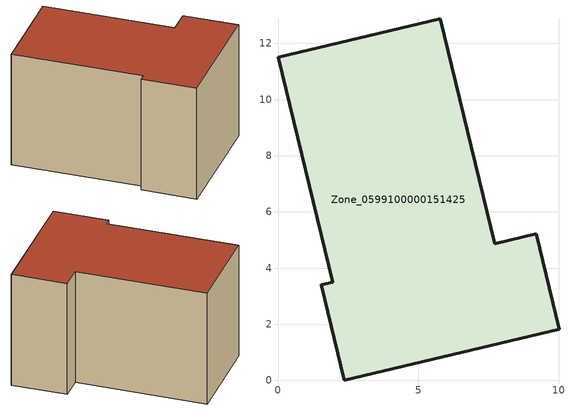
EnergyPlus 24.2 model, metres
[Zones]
Zone_0599100000151425
 floor ground (C_G): 10,1.81 2.35,0 1.55,3.4 1.95,3.5 0,11.5 5.78,12.88 7.72,4.87 9.2,5.22 z0
 wall outside (C_F): 2.35,0 10,1.81 9.2,5.22 7.72,4.87 5.78,12.88 0,11.5 1.95,3.5 1.55,3.4 2.35,0 z0:7.61
 roof outside (C_R): 7.72,4.87 5.78,12.88 0,11.5 1.95,3.5 1.55,3.4 2.35,0 10,1.81 9.2,5.22 z7.61
[BUILDING]
Pand.0599100000151425: North Axis=0; Terrain=City; Loads Convergence Tolerance Value=0.04; Temperature Convergence Tolerance Value=0.4; Solar Distribution=FullExterior; Maximum Number of Warmup Days=25; Minimum Number of Warmup Days=1
[Site:Location]
Rotterdam.The.Hague.AP_ZH_NLD Design_Conditions: Latitude=51.96; Longitude=4.45; Time Zone=1; Elevation=-4.5
[SITE:GROUNDTEMPERATURE:BUILDINGSURFACE]
18, 18, 18, 18, 18, 18, 18, 18, 18, 18, 18, 18
[MATERIAL] Thermal Absorptance=0.9; Solar Absorptance=0.7; Visible Absorptance=0.7
Name | Roughness | Thickness | Conductivity | Density | Specific Heat
G.TC.1965-1974 | MediumSmooth | 0.15 | 0.882353 | 540 | 1210
F.TC.1965-1974 | Rough | 0.3 | 0.697674 | 1920 | 840
R.TC.1965-1974 | MediumRough | 0.2 | 0.232558 | 1500 | 1000
[CONSTRUCTION]
C_G: G.TC.1965-1974
C_F: F.TC.1965-1974
C_R: R.TC.1965-1974
[ZONE]
Zone_0599100000151425: Type=1; Multiplier=1; Ceiling Height=Autocalculate; Volume=Autocalculate; Floor Area=autocalculate; Part of Total Floor Area=Yes
[ZONEINFILTRATION:DESIGNFLOWRATE]
Infil_Zone_0599100000151425: Zone or ZoneList or Space or SpaceList=Zone_0599100000151425; Schedule=AlwaysOn; Design Flow Rate Calculation Method=Flow/Area; Flow Rate per Floor Area=0.003; Constant Term Coefficient=1; Temperature Term Coefficient=0; Velocity Term Coefficient=0; Velocity Squared Term Coefficient=0
[HVACTEMPLATE:ZONE:IDEALLOADSAIRSYSTEM]
Zone_0599100000151425: Maximum Heating Supply Air Temperature=50; Minimum Cooling Supply Air Temperature=13; Maximum Heating Supply Air Humidity Ratio=0.0156; Minimum Cooling Supply Air Humidity Ratio=0.0077; Heating Limit=NoLimit; Cooling Limit=NoLimit; Dehumidification Control Type=ConstantSensibleHeatRatio; Cooling Sensible Heat Ratio=0.7; Dehumidification Setpoint=60; Humidification Control Type=None; Humidification Setpoint=30; Outdoor Air Method=None; Outdoor Air Flow Rate per Person=0.00944; Outdoor Air Flow Rate per Zone Floor Area=0; Outdoor Air Flow Rate per Zone=0; Demand Controlled Ventilation Type=None; Outdoor Air Economizer Type=NoEconomizer; Heat Recovery Type=None; Sensible Heat Recovery Effectiveness=0.7; Latent Heat Recovery Effectiveness=0.65
[ZONECONTROL:THERMOSTAT]
ThermostatControl_Zone_0599100000151425: Zone or ZoneList=Zone_0599100000151425; Control Type Schedule=DualSetpointControlType; Control 1=Thermostat_Zone_0599100000151425; Temperature Difference Between Cutout And Setpoint=0
[THERMOSTATSETPOINT:DUALSETPOINT]
Thermostat_Zone_0599100000151425: Heating Setpoint Temperature Schedule=HeatingSetpoint_Zone_0599100000151425; Cooling Setpoint Temperature Schedule=CoolingSetpoint_Zone_0599100000151425
[SCHEDULE:COMPACT]
HeatingSetpoint_Zone_0599100000151425: Through: 12/31, For: AllDays, Until: 24:00, 21
CoolingSetpoint_Zone_0599100000151425: Through: 12/31, For: AllDays, Until: 24:00, 24
DualSetpointControlType: Through: 12/31, For: AllDays, Until: 24:00, 4
AlwaysOn: Through: 12/31, For: AllDays, Until: 24:00, 1
